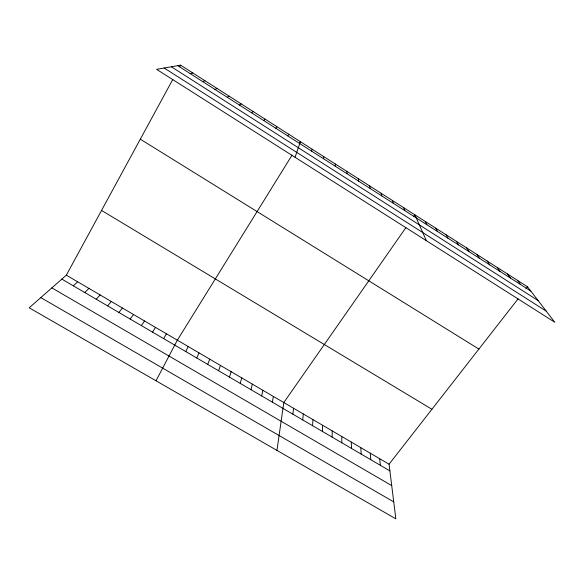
<?xml version="1.0" encoding="UTF-8"?>
<svg xmlns="http://www.w3.org/2000/svg" width="584" height="584" viewBox="0 0 584 584"><rect width="100%" height="100%" fill="white"/><g stroke="black" fill="none" stroke-linecap="round" stroke-linejoin="round"><path stroke-width="0.88" d="M335.274 166.243L335.289 163.98M332.135 437.117L332.194 430.89M322.375 431.415L322.594 425.269M312.586 425.685L312.951 419.619M302.753 419.94L303.279 413.954M323.492 158.717L323.719 156.592M292.883 414.173L293.562 408.26M276.947 450.403L283.809 402.551L405.916 227.607M272.356 402.172L273.363 396.426M261.69 395.937L262.866 390.28M311.659 151.161L312.09 149.161M250.981 389.681L252.324 384.104M240.228 383.389L241.747 377.906M229.424 377.081L231.125 371.687M295.044 157.278L300.41 141.7L299.483 143.197M218.584 370.738L220.453 365.438M207.692 364.372L209.744 359.16M196.757 357.985L198.983 352.86M185.77 351.561L188.187 346.531M287.817 135.941L288.678 134.203M156.001 380.783L177.339 340.18L292.066 155.154M518.081 298.847L389.061 464.2L395.85 518.847L29.2 307.797L66.335 275.159L172.827 79.417M179.726 66.737L180.587 65.153L527.498 286.781L554.8 322.266L156.578 69.335L180.587 65.153M163.666 338.64L166.447 333.8M152.541 332.143L155.505 327.39M275.816 128.283L276.889 126.67M141.372 325.609L144.525 320.959M413.859 216.226L414.844 214.81L426.378 240.696M130.159 319.054L133.495 314.499M525.834 288.912L527.498 286.781M118.888 312.469L122.421 308.009M107.573 305.855L111.296 301.497M263.756 120.581L265.048 119.107M96.214 299.212L100.127 294.949M84.804 292.54L88.907 288.379M73.343 285.846L77.643 281.787M251.638 112.843L253.149 111.507M239.462 105.076L241.192 103.872M227.227 97.265L229.191 96.199M214.941 89.418L217.124 88.491M202.59 81.534L205.006 80.745M190.18 73.613L192.822 72.971M40.792 297.606L393.747 501.882M51.859 287.883L391.725 485.611M66.335 275.159L389.061 464.2M61.831 279.115L389.893 470.879M101.55 210.43L431.919 409.274M140.306 139.189L478.895 349.071M164.148 68.014L546.252 311.148M177.718 65.649L530.798 291.066M171.309 66.766L538.112 300.577M517.468 280.371L520.599 284.554M507.394 273.933L510.358 278.021M497.283 267.472L500.079 271.451M487.129 260.99L489.75 264.859M476.931 254.471L479.384 258.245M466.689 247.93L468.967 251.594M456.411 241.36L458.513 244.915M446.081 234.768L448.008 238.214M435.715 228.14L437.46 231.483M425.305 221.489L426.875 224.716M403.632 207.648L404.829 210.649M392.375 200.451L393.368 203.327M381.06 193.224L381.856 195.983M369.694 185.96L370.293 188.596M358.277 178.667L358.671 181.179M379.673 458.703L380.359 465.302M370.249 453.184L370.789 459.71M346.808 171.346L346.998 173.725M360.788 447.636L361.175 454.089M351.291 442.081L351.531 448.454M341.764 436.496L341.852 442.796"/></g></svg>
